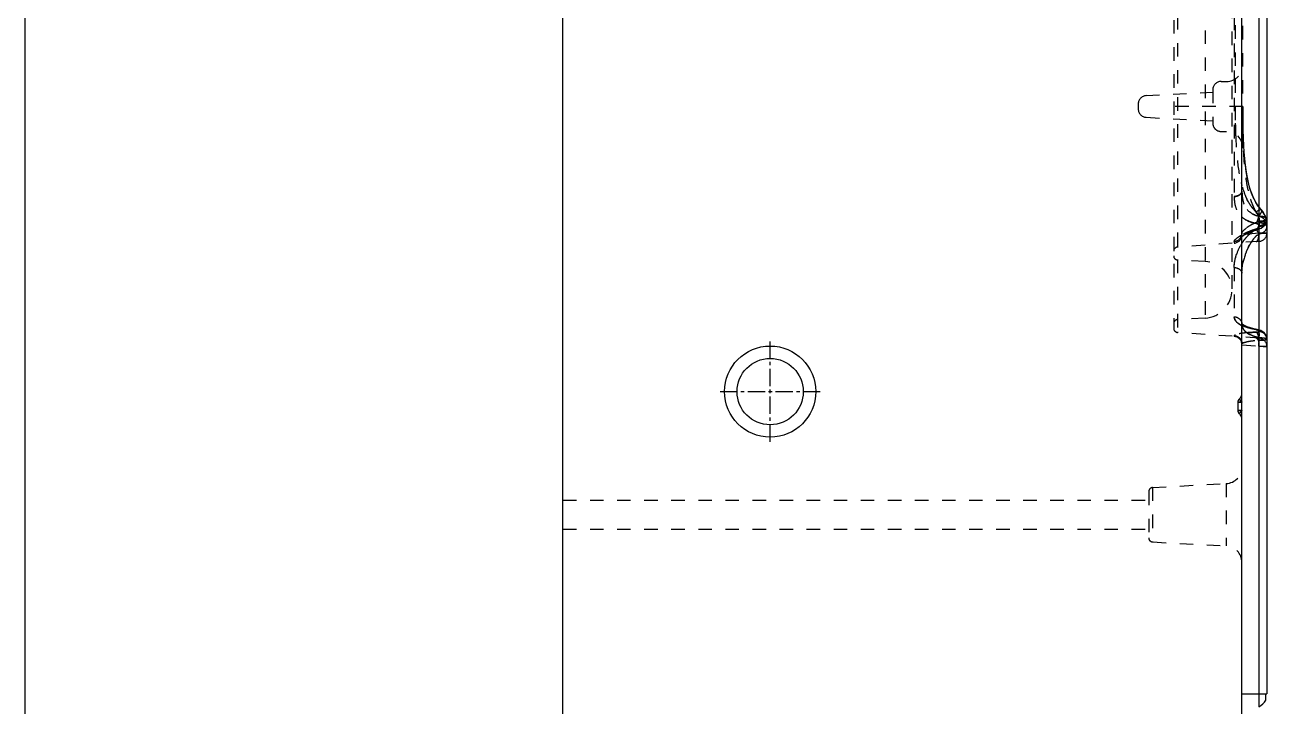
# Model space of a CAD drawing. Header units: millimetres. Extents: x 4797 to 6967, y -10922 to -3169.
# Drawn here: x 5246.5 to 5399.2, y -6529.6 to -6447.4 of the extents above; entities that cross this region are included whole.
import ezdxf

# ---------------------------------------------------------------- set-up
doc = ezdxf.new("R2010")
doc.units = ezdxf.units.MM
doc.header["$LTSCALE"] = 16.335
doc.linetypes.add('CENTER', pattern=[0.6, 0.375, -0.075, 0.075, -0.075])
doc.linetypes.add('HIDDEN', pattern=[0.2, 0.1, -0.1])
doc.layers.get('0').update_dxf_attribs({"linetype": 'CONTINUOUS'})
doc.layers.add('DEFAULT_2', color=8, linetype='HIDDEN')

msp = doc.modelspace()

# ---------------------------------------------------------------- linework, layer by layer
at = {"color": 7, "linetype": 'Continuous'}
for p, q in [((5311.392, -6643.588), (5311.392, -6263.588)), ((5393.327, -6544.42), (5393.327, -6263.588)), ((5395.358, -6382.781), (5395.357, -6529.595)), ((5396.342, -6384.331), (5396.342, -6528.046)), ((5393.327, -6528.046), (5396.342, -6528.046)), ((5396.192, -6528.791), (5396.192, -6528.046))]:
    msp.add_line(p, q, dxfattribs=at)
at = {"color": 1, "linetype": 'CENTER', "ltscale": 0.342088}
for p, q in [((5336.392, -6497.638), (5336.392, -6485.538)), ((5330.342, -6491.588), (5342.442, -6491.588))]:
    msp.add_line(p, q, dxfattribs=at)
msp.add_lwpolyline([(6012.85, -6716.432), (5246.512, -6716.432), (5246.512, -6191.938), (6012.85, -6191.938)], close=True)
at = {"color": 7, "linetype": 'Continuous'}
for radius in [5.5, 4]:
    msp.add_circle((5336.392, -6491.588), radius, dxfattribs=at)
msp.add_arc((5394.734, -6528.112), 1.608, 292.81477, 335.05534, dxfattribs=at)
at = {"layer": 'DEFAULT_2', "color": 8, "linetype": 'HIDDEN'}
for p, q in [((5385.554, -6403.802), (5385.553, -6484.455)), ((5385.086, -6404.303), (5385.086, -6483.953)), ((5388.883, -6405.541), (5388.883, -6482.715)), ((5392.121, -6408.953), (5392.121, -6479.303)), ((5392.392, -6420.202), (5392.392, -6468.054)), ((5392.505, -6431.063), (5392.505, -6457.193)), ((5393.44, -6462.178), (5393.44, -6430.616)), ((5390.81, -6454.178), (5391.44, -6454.178)), ((5381.757, -6455.887), (5389.803, -6455.465)), ((5389.81, -6455.178), (5389.81, -6459.208)), ((5380.81, -6456.886), (5380.81, -6457.5)), ((5393.44, -6457.193), (5385.086, -6457.193)), ((5393.445, -6458.361), (5393.44, -6457.344)), ((5381.757, -6458.499), (5389.803, -6458.921)), ((5393.458, -6459.28), (5393.445, -6458.314)), ((5390.81, -6460.208), (5391.44, -6460.208)), ((5393.478, -6460.173), (5393.458, -6459.28)), ((5393.508, -6461.045), (5393.478, -6460.164)), ((5393.548, -6461.897), (5393.508, -6461.045)), ((5393.601, -6462.72), (5393.548, -6461.897)), ((5393.667, -6463.516), (5393.597, -6462.677)), ((5393.749, -6464.285), (5393.661, -6463.449)), ((5395.281, -6469.208), (5395.005, -6468.787)), ((5395.361, -6469.313), (5395.027, -6468.825)), ((5395.597, -6469.585), (5395.281, -6469.208)), ((5395.669, -6469.658), (5395.361, -6469.313)), ((5395.669, -6469.658), (5395.597, -6469.585)), ((5395.407, -6470.969), (5395.407, -6471.195)), ((5395.669, -6469.658), (5395.67, -6469.658)), ((5395.851, -6469.865), (5395.67, -6469.658)), ((5395.739, -6469.73), (5395.67, -6469.659)), ((5396.151, -6470.417), (5395.739, -6469.73)), ((5396.194, -6470.539), (5395.851, -6469.865)), ((5396.112, -6471.478), (5396.33, -6470.941)), ((5396.137, -6471.441), (5396.335, -6470.91)), ((5396.332, -6471.226), (5396.151, -6470.417)), ((5396.338, -6471.311), (5396.194, -6470.539)), ((5396.33, -6470.941), (5396.342, -6470.783)), ((5396.335, -6470.91), (5396.342, -6470.782)), ((5395.358, -6472.486), (5393.327, -6472.671)), ((5393.521, -6472.733), (5393.923, -6472.524)), ((5393.538, -6472.723), (5393.937, -6472.518)), ((5393.923, -6472.524), (5394.469, -6472.293)), ((5394.469, -6472.293), (5395.231, -6472.047)), ((5395.231, -6472.046), (5395.707, -6471.845)), ((5395.231, -6472.047), (5395.232, -6472.046)), ((5395.232, -6472.046), (5395.658, -6471.874)), ((5395.358, -6472.486), (5396.342, -6472.46)), ((5395.876, -6472.472), (5395.358, -6472.486)), ((5395.407, -6471.595), (5395.407, -6471.669)), ((5395.658, -6471.874), (5396.112, -6471.478)), ((5395.707, -6471.845), (5396.137, -6471.441)), ((5396.342, -6472.46), (5395.876, -6472.472)), ((5396.342, -6471.46), (5396.332, -6471.226)), ((5396.342, -6471.462), (5396.338, -6471.311)), ((5395.407, -6473.463), (5385.554, -6474.152)), ((5392.392, -6473.469), (5392.392, -6473.651)), ((5393.261, -6472.898), (5393.521, -6472.733)), ((5388.883, -6475.891), (5385.562, -6475.717)), ((5392.392, -6476.618), (5392.392, -6482.556)), ((5388.883, -6482.715), (5385.562, -6482.889)), ((5395.407, -6485.144), (5385.553, -6484.455)), ((5392.392, -6484.834), (5392.392, -6484.933)), ((5393.312, -6483.404), (5393.314, -6483.406)), ((5393.313, -6483.405), (5393.313, -6483.406)), ((5393.313, -6483.406), (5393.327, -6483.471)), ((5393.369, -6483.465), (5393.327, -6483.42)), ((5393.36, -6483.456), (5393.327, -6483.42)), ((5393.441, -6483.521), (5393.36, -6483.456)), ((5393.914, -6483.764), (5393.446, -6483.524)), ((5394.744, -6484.015), (5393.946, -6483.774)), ((5394.851, -6484.039), (5393.971, -6483.786)), ((5395.153, -6484.101), (5394.744, -6484.015)), ((5395.153, -6484.101), (5394.851, -6484.039)), ((5395.038, -6484.122), (5395.153, -6484.101)), ((5395.153, -6484.101), (5395.154, -6484.101)), ((5395.585, -6484.224), (5395.154, -6484.101)), ((5395.624, -6484.24), (5395.154, -6484.101)), ((5395.407, -6484.29), (5395.407, -6484.322)), ((5396.013, -6484.495), (5395.599, -6484.233)), ((5396.291, -6484.939), (5396.022, -6484.51)), ((5393.327, -6485.935), (5395.358, -6486.12)), ((5396.342, -6486.146), (5395.358, -6486.12)), ((5395.358, -6486.12), (5395.875, -6486.134)), ((5395.875, -6486.134), (5396.221, -6486.143)), ((5396.221, -6486.143), (5396.338, -6486.146)), ((5396.342, -6485.241), (5396.294, -6484.954)), ((5396.342, -6485.241), (5396.342, -6485.262)), ((5392.825, -6492.871), (5392.825, -6493.876)), ((5392.825, -6492.871), (5393.351, -6492.871)), ((5392.825, -6493.876), (5393.325, -6493.876)), ((5382.547, -6503.147), (5391.422, -6502.682)), ((5382.547, -6503.147), (5382.547, -6509.729)), ((5391.422, -6502.682), (5391.422, -6510.194)), ((5311.392, -6504.688), (5382.071, -6504.688)), ((5382.071, -6503.65), (5382.071, -6509.226)), ((5311.392, -6508.188), (5382.071, -6508.188)), ((5382.547, -6509.729), (5391.422, -6510.194))]:
    msp.add_line(p, q, dxfattribs=at)
for points in [[(5394.765, -6468.332), (5394.553, -6467.841), (5394.367, -6467.319), (5394.205, -6466.767), (5394.063, -6466.181), (5393.938, -6465.556), (5393.83, -6464.891), (5393.738, -6464.188)], [(5394.118, -6466.422), (5393.972, -6465.737), (5393.85, -6465.025), (5393.749, -6464.285)], [(5395.027, -6468.825), (5394.743, -6468.286), (5394.5, -6467.701), (5394.293, -6467.078), (5394.118, -6466.422)], [(5393.327, -6472.479), (5393.233, -6472.872), (5393.166, -6472.971)], [(5393.327, -6472.479), (5393.326, -6472.53), (5393.23, -6472.875), (5393.166, -6472.972)], [(5393.166, -6472.971), (5393.16, -6472.979), (5393.261, -6472.898)], [(5393.971, -6483.786), (5393.46, -6483.534), (5393.369, -6483.465)], [(5396.342, -6485.262), (5396.298, -6484.962), (5396.038, -6484.521), (5395.624, -6484.24)]]:
    msp.add_lwpolyline(points, dxfattribs=at)
for centre, radius, start, end in [((5391.44, -6452.178), 2, 269.99989, 359.9986), ((5390.81, -6455.178), 1, 89.99989, 179.99989), ((5381.81, -6456.886), 1, 92.99989, 179.99989), ((5500.329, -6457.232), 107.824, 179.97918, 181.05507), ((5545.197, -6457.225), 151.784, 179.98797, 180.74608), ((5381.81, -6457.5), 1, 179.99989, 266.99989), ((5390.81, -6459.208), 1, 179.99989, 269.99989), ((5391.44, -6462.208), 2, 0.00118, 89.99989), ((5468.126, -6457.862), 75.615, 181.02713, 182.38604), ((5501.413, -6457.839), 107.996, 180.72282, 181.67639), ((5405.973, -6463.181), 13.144, 193.93274, 195.6792), ((5397.492, -6477.121), 6.41, 109.44558, 114.15244), ((5392.847, -6470.061), 2.538, 343.71624, 348.3618), ((5393.17, -6470.126), 2.209, 348.32378, 352.06831), ((5395.036, -6475.751), 5.33, 83.93546, 86.54287), ((5393.575, -6470.971), 1.832, 0.0485, 7.32574), ((5395.158, -6474.602), 4.175, 81.76373, 83.93383), ((5395.642, -6470.707), 0.7, 354.0664, 359.94023), ((5392.322, -6472.671), 1.005, 273.99989, 359.99989), ((5397.675, -6476.406), 5.131, 133.21606, 140.12041), ((5397.421, -6480.385), 8.73, 105.84341, 113.19051), ((5397.369, -6476.088), 4.69, 131.30437, 133.16395), ((5396.803, -6475.392), 3.792, 124.27722, 125.56513), ((5396.749, -6475.313), 3.697, 122.16431, 124.28061), ((5396.654, -6475.159), 3.516, 117.35991, 122.18522), ((5393.321, -6473.367), 2.172, 35.90133, 37.77254), ((5392.811, -6473.737), 2.801, 24.64379, 28.96044), ((5392.961, -6472.627), 2.401, 354.1166, 3.36054), ((5393.843, -6471.197), 1.564, 352.55339, 0.05329), ((5395.341, -6473.033), 1.839, 76.27095, 87.95197), ((5395.337, -6472.46), 1.005, 273.99989, 359.99989), ((5395.677, -6471.697), 0.665, 341.01269, 359.94439), ((5385.589, -6474.653), 0.502, 93.99989, 179.99989), ((5398.416, -6476.98), 6.07, 146.99147, 161.28414), ((5392.321, -6472.475), 1.005, 330.53271, 338.47314), ((5398.357, -6476.938), 5.997, 146.22271, 147.02324), ((5398.088, -6476.752), 5.671, 140.1135, 146.26808), ((5399.995, -6477.128), 6.603, 151.71499, 155.51678), ((5399.527, -6476.878), 6.072, 148.8852, 151.69673), ((5399.204, -6476.683), 5.695, 146.22804, 148.88682), ((5398.82, -6476.427), 5.234, 145.38379, 146.21427), ((5398.484, -6476.194), 4.825, 143.474, 145.39744), ((5398.073, -6475.889), 4.313, 141.0561, 143.47983), ((5385.589, -6475.215), 0.502, 179.99989, 266.99989), ((5388.704, -6479.303), 3.417, 272.99989, 86.99989), ((5385.589, -6483.391), 0.502, 92.99989, 179.99989), ((5385.589, -6483.953), 0.502, 179.99989, 265.99989), ((5394.252, -6491.073), 6.581, 99.97418, 101.03341), ((5394.508, -6492.538), 8.068, 98.61488, 99.96674), ((5394.673, -6480.749), 3.171, 240.66763, 244.33099), ((5392.568, -6483.473), 0.759, 0.04137, 5.08329), ((5395.301, -6485.301), 1.045, 22.80646, 30.63606), ((5392.322, -6485.935), 1.005, 359.99989, 85.99989), ((5393.061, -6485.423), 2.294, 8.56758, 11.50171), ((5392.881, -6485.453), 2.477, 1.21874, 8.64789), ((5392.96, -6485.98), 2.401, 356.63917, 5.88148), ((5395.337, -6486.146), 1.005, 359.99989, 85.99989), ((5395.541, -6479.865), 5.529, 273.25046, 274.49899), ((5393.327, -6492.871), 0.502, 131.8102, 179.99989), ((5392.322, -6491.747), 1.005, 311.8102, 359.99989), ((5393.327, -6493.876), 0.502, 179.99989, 228.18957), ((5392.322, -6494.999), 1.005, 359.99989, 48.18957), ((5390.475, -6491.859), 3.472, 316.48158, 317.57139), ((5391.317, -6500.674), 2.01, 272.99989, 359.99989), ((5382.574, -6503.649), 0.502, 92.99989, 179.99989), ((5382.573, -6509.227), 0.502, 179.99989, 266.99989), ((5391.317, -6512.202), 2.01, 359.99989, 86.99989)]:
    msp.add_arc(centre, radius, start, end, dxfattribs=at)
for points, knots in [([(5392.505, -6457.193), (5392.505, -6458.328), (5392.533, -6460.583), (5392.732, -6463.918), (5393.198, -6466.646), (5394.013, -6468.657), (5394.641, -6469.557), (5395.038, -6469.921)], [0, 0, 0, 0, 0.2569673, 0.5102128, 0.7568379, 0.878146, 1, 1, 1, 1]), ([(5395.358, -6470.378), (5395.007, -6469.954), (5394.525, -6468.936), (5394.063, -6467.346), (5393.784, -6465.697), (5393.553, -6463.456), (5393.437, -6460.616), (5393.411, -6458.337), (5393.414, -6457.193)], [0, 0, 0, 0, 0.1223652, 0.2448755, 0.3685534, 0.4933996, 0.7456584, 1, 1, 1, 1]), ([(5392.392, -6468.054), (5392.379, -6468.431), (5392.461, -6469.165), (5392.89, -6470.209), (5393.814, -6470.978), (5394.603, -6471.231), (5395.038, -6471.298)], [0, 0, 0, 0, 0.2450933, 0.4740398, 0.7143808, 1, 1, 1, 1]), ([(5392.392, -6468.054), (5392.511, -6468.048), (5392.745, -6468.005), (5393.122, -6467.849), (5393.327, -6467.569), (5393.327, -6467.393)], [0, 0, 0, 0, 0.2903686, 0.5719672, 1, 1, 1, 1]), ([(5393.327, -6467.393), (5393.327, -6467.569), (5393.122, -6467.849), (5392.745, -6468.005), (5392.511, -6468.048), (5392.392, -6468.054)], [0, 0, 0, 0, 0.4280315, 0.7096309, 1, 1, 1, 1]), ([(5394.601, -6469.443), (5394.443, -6469.244), (5393.881, -6468.408), (5393.521, -6467.454), (5393.318, -6466.733)], [0, 0, 0, 0, 0.2533546, 1, 1, 1, 1]), ([(5395.358, -6470.43), (5395.021, -6470.359), (5394.388, -6470.11), (5393.689, -6469.377), (5393.368, -6468.42), (5393.327, -6467.745), (5393.327, -6467.393)], [0, 0, 0, 0, 0.2586057, 0.4948756, 0.735867, 1, 1, 1, 1]), ([(5393.327, -6467.393), (5393.327, -6467.673), (5393.355, -6468.214), (5393.536, -6468.987), (5393.921, -6469.656), (5394.312, -6469.983), (5394.528, -6470.112)], [0, 0, 0, 0, 0.2697323, 0.5200691, 0.7579353, 1, 1, 1, 1]), ([(5395.358, -6470.378), (5395.286, -6470.287), (5395.012, -6469.905), (5394.798, -6469.482), (5394.66, -6469.157)], [0, 0, 0, 0, 0.2472916, 1, 1, 1, 1]), ([(5395.038, -6469.921), (5395.163, -6469.82), (5395.327, -6469.689), (5395.616, -6469.606), (5395.669, -6469.658)], [0, 0, 0, 0, 0.6820012, 1, 1, 1, 1]), ([(5395.038, -6469.921), (5395.162, -6469.82), (5395.328, -6469.689), (5395.615, -6469.606), (5395.669, -6469.658)], [0, 0, 0, 0, 0.6814149, 1, 1, 1, 1]), ([(5394.033, -6470.997), (5393.965, -6470.967), (5393.711, -6470.842), (5393.474, -6470.681), (5393.317, -6470.542)], [0, 0, 0, 0, 0.2625911, 1, 1, 1, 1]), ([(5395.358, -6471.077), (5395.072, -6471.177), (5394.561, -6471.398), (5393.931, -6471.783), (5393.544, -6472.106), (5393.369, -6472.335), (5393.327, -6472.436), (5393.327, -6472.479)], [0, 0, 0, 0, 0.3590146, 0.6572558, 0.8757289, 0.9498375, 1, 1, 1, 1]), ([(5394.521, -6471.178), (5394.479, -6471.165), (5394.313, -6471.113), (5394.15, -6471.05), (5394.033, -6470.997)], [0, 0, 0, 0, 0.2573768, 1, 1, 1, 1]), ([(5394.528, -6470.112), (5394.589, -6470.148), (5394.851, -6470.289), (5395.137, -6470.384), (5395.358, -6470.43)], [0, 0, 0, 0, 0.2396279, 1, 1, 1, 1]), ([(5395.038, -6469.921), (5395.173, -6470.048), (5395.348, -6470.403), (5395.407, -6470.778), (5395.407, -6470.969)], [0, 0, 0, 0, 0.4926722, 1, 1, 1, 1]), ([(5395.038, -6471.298), (5395.125, -6471.195), (5395.254, -6470.904), (5395.334, -6470.604), (5395.358, -6470.43)], [0, 0, 0, 0, 0.43523, 1, 1, 1, 1]), ([(5395.038, -6471.298), (5395.05, -6471.283), (5395.103, -6471.213), (5395.145, -6471.134), (5395.173, -6471.072)], [0, 0, 0, 0, 0.221093, 1, 1, 1, 1]), ([(5395.173, -6471.072), (5395.184, -6471.049), (5395.226, -6470.951), (5395.261, -6470.85), (5395.283, -6470.772)], [0, 0, 0, 0, 0.2391644, 1, 1, 1, 1]), ([(5395.231, -6472.046), (5395.355, -6472.011), (5395.427, -6471.711), (5395.416, -6471.394), (5395.381, -6471.181), (5395.357, -6471.077)], [0, 0, 0, 0, 0.3795375, 0.685434, 1, 1, 1, 1]), ([(5395.67, -6469.658), (5395.729, -6469.717), (5395.624, -6470.049), (5395.476, -6470.235), (5395.357, -6470.378)], [0, 0, 0, 0, 0.3107378, 1, 1, 1, 1]), ([(5395.67, -6469.659), (5395.729, -6469.717), (5395.624, -6470.049), (5395.476, -6470.235), (5395.358, -6470.378)], [0, 0, 0, 0, 0.3104291, 1, 1, 1, 1]), ([(5395.358, -6470.378), (5395.633, -6470.477), (5396.089, -6470.746), (5396.341, -6471.244), (5396.342, -6471.46)], [0, 0, 0, 0, 0.5744622, 1, 1, 1, 1]), ([(5395.358, -6470.378), (5395.402, -6470.394), (5395.568, -6470.461), (5395.725, -6470.55), (5395.832, -6470.627)], [0, 0, 0, 0, 0.2644326, 1, 1, 1, 1]), ([(5395.358, -6470.43), (5395.599, -6470.445), (5395.919, -6470.487), (5396.245, -6470.583), (5396.342, -6470.67), (5396.342, -6470.708)], [0, 0, 0, 0, 0.6891715, 0.8923494, 1, 1, 1, 1]), ([(5395.358, -6471.077), (5395.599, -6471.052), (5395.921, -6471.003), (5396.243, -6470.899), (5396.342, -6470.815), (5396.342, -6470.777)], [0, 0, 0, 0, 0.6896435, 0.8936446, 1, 1, 1, 1]), ([(5396.342, -6470.708), (5396.342, -6470.929), (5396.121, -6471.401), (5395.647, -6471.58), (5395.407, -6471.595)], [0, 0, 0, 0, 0.4791999, 1, 1, 1, 1]), ([(5395.407, -6471.669), (5395.636, -6471.655), (5396.107, -6471.485), (5396.34, -6471.014), (5396.342, -6470.783)], [0, 0, 0, 0, 0.4980705, 1, 1, 1, 1]), ([(5395.407, -6470.969), (5395.535, -6470.974), (5395.777, -6471.007), (5396.123, -6471.12), (5396.342, -6471.329), (5396.342, -6471.464)], [0, 0, 0, 0, 0.343178, 0.6398174, 1, 1, 1, 1]), ([(5395.407, -6471.595), (5395.585, -6471.584), (5395.938, -6471.477), (5396.193, -6471.2), (5396.266, -6471.041)], [0, 0, 0, 0, 0.5052052, 1, 1, 1, 1]), ([(5396.216, -6470.586), (5396.189, -6470.573), (5396.04, -6470.517), (5395.883, -6470.489), (5395.756, -6470.47)], [0, 0, 0, 0, 0.1935066, 1, 1, 1, 1]), ([(5396.271, -6471.098), (5396.223, -6471.205), (5396.088, -6471.405), (5395.885, -6471.533), (5395.778, -6471.579)], [0, 0, 0, 0, 0.5009181, 1, 1, 1, 1]), ([(5396.275, -6470.866), (5396.254, -6470.88), (5396.126, -6470.945), (5395.986, -6470.977), (5395.872, -6471.001)], [0, 0, 0, 0, 0.181272, 1, 1, 1, 1]), ([(5396.342, -6470.708), (5396.342, -6470.699), (5396.332, -6470.656), (5396.293, -6470.628), (5396.264, -6470.611)], [0, 0, 0, 0, 0.1964242, 1, 1, 1, 1]), ([(5396.342, -6470.777), (5396.342, -6470.785), (5396.334, -6470.823), (5396.301, -6470.849), (5396.275, -6470.866)], [0, 0, 0, 0, 0.1991478, 1, 1, 1, 1]), ([(5392.392, -6473.469), (5392.391, -6473.417), (5392.466, -6473.29), (5392.756, -6473.015), (5393.063, -6472.825), (5393.298, -6472.694)], [0, 0, 0, 0, 0.1276397, 0.3364376, 1, 1, 1, 1]), ([(5395.038, -6471.987), (5394.664, -6472.093), (5394, -6472.329), (5393.18, -6472.743), (5392.676, -6473.08), (5392.447, -6473.317), (5392.392, -6473.425), (5392.392, -6473.469)], [0, 0, 0, 0, 0.376749, 0.6792355, 0.8899997, 0.9570578, 1, 1, 1, 1]), ([(5392.392, -6476.618), (5392.392, -6475.769), (5392.787, -6474.437), (5393.818, -6472.92), (5394.587, -6472.269), (5395.038, -6472.036)], [0, 0, 0, 0, 0.4642046, 0.7226504, 1, 1, 1, 1]), ([(5392.392, -6473.469), (5392.647, -6473.451), (5393.141, -6473.216), (5393.327, -6472.711), (5393.327, -6472.479)], [0, 0, 0, 0, 0.5236928, 1, 1, 1, 1]), ([(5393.256, -6472.843), (5393.268, -6472.813), (5393.308, -6472.695), (5393.327, -6472.57), (5393.327, -6472.479)], [0, 0, 0, 0, 0.2640027, 1, 1, 1, 1]), ([(5393.327, -6472.479), (5393.327, -6472.438), (5393.366, -6472.34), (5393.531, -6472.12), (5393.713, -6471.966), (5393.853, -6471.86)], [0, 0, 0, 0, 0.1477651, 0.3641811, 1, 1, 1, 1]), ([(5393.327, -6477.32), (5393.327, -6476.46), (5393.604, -6475.136), (5394.383, -6473.549), (5394.984, -6472.831), (5395.358, -6472.569)], [0, 0, 0, 0, 0.4861503, 0.7422171, 1, 1, 1, 1]), ([(5395.407, -6471.195), (5395.407, -6471.282), (5395.386, -6471.587), (5395.239, -6471.932), (5395.038, -6472.036)], [0, 0, 0, 0, 0.2767521, 1, 1, 1, 1]), ([(5395.038, -6471.298), (5395.09, -6471.307), (5395.243, -6471.347), (5395.407, -6471.484), (5395.407, -6471.595)], [0, 0, 0, 0, 0.3226194, 1, 1, 1, 1]), ([(5395.23, -6471.363), (5395.216, -6471.355), (5395.155, -6471.326), (5395.089, -6471.307), (5395.038, -6471.298)], [0, 0, 0, 0, 0.2323687, 1, 1, 1, 1]), ([(5395.038, -6472.036), (5395.089, -6472.01), (5395.289, -6471.851), (5395.369, -6471.589), (5395.394, -6471.399)], [0, 0, 0, 0, 0.2326191, 1, 1, 1, 1]), ([(5395.407, -6471.669), (5395.407, -6471.702), (5395.351, -6471.87), (5395.169, -6471.949), (5395.038, -6471.987)], [0, 0, 0, 0, 0.1931307, 1, 1, 1, 1]), ([(5395.038, -6471.987), (5395.073, -6471.977), (5395.191, -6471.936), (5395.305, -6471.867), (5395.359, -6471.796)], [0, 0, 0, 0, 0.2918094, 1, 1, 1, 1]), ([(5395.038, -6471.987), (5395.053, -6471.999), (5395.108, -6472.038), (5395.184, -6472.06), (5395.231, -6472.046)], [0, 0, 0, 0, 0.2823075, 1, 1, 1, 1]), ([(5395.038, -6471.987), (5395.053, -6471.999), (5395.108, -6472.038), (5395.184, -6472.06), (5395.231, -6472.046)], [0, 0, 0, 0, 0.2823146, 1, 1, 1, 1]), ([(5395.038, -6472.036), (5395.135, -6472.161), (5395.245, -6472.338), (5395.337, -6472.524), (5395.358, -6472.569)], [0, 0, 0, 0, 0.7598609, 1, 1, 1, 1]), ([(5395.038, -6473.488), (5395.091, -6473.485), (5395.211, -6473.39), (5395.309, -6473.16), (5395.36, -6472.843), (5395.365, -6472.607), (5395.358, -6472.486)], [0, 0, 0, 0, 0.1431015, 0.3663719, 0.6714752, 1, 1, 1, 1]), ([(5395.08, -6472.093), (5395.096, -6472.115), (5395.161, -6472.208), (5395.22, -6472.305), (5395.262, -6472.381)], [0, 0, 0, 0, 0.2357356, 1, 1, 1, 1]), ([(5395.407, -6471.595), (5395.407, -6471.573), (5395.387, -6471.472), (5395.299, -6471.399), (5395.23, -6471.363)], [0, 0, 0, 0, 0.2185339, 1, 1, 1, 1]), ([(5395.232, -6472.046), (5395.309, -6472.024), (5395.393, -6471.869), (5395.418, -6471.659), (5395.419, -6471.52), (5395.414, -6471.446)], [0, 0, 0, 0, 0.3711218, 0.6623595, 1, 1, 1, 1]), ([(5395.358, -6472.569), (5395.504, -6472.54), (5395.769, -6472.458), (5396.094, -6472.255), (5396.297, -6471.993), (5396.342, -6471.792), (5396.342, -6471.697)], [0, 0, 0, 0, 0.3164294, 0.5799411, 0.8001123, 1, 1, 1, 1]), ([(5395.358, -6472.569), (5395.403, -6472.56), (5395.569, -6472.521), (5395.731, -6472.461), (5395.841, -6472.403)], [0, 0, 0, 0, 0.2676355, 1, 1, 1, 1]), ([(5395.407, -6471.195), (5395.525, -6471.199), (5395.756, -6471.233), (5396.104, -6471.337), (5396.342, -6471.552), (5396.342, -6471.697)], [0, 0, 0, 0, 0.3155411, 0.6114749, 1, 1, 1, 1]), ([(5395.778, -6471.579), (5395.747, -6471.593), (5395.628, -6471.638), (5395.501, -6471.663), (5395.407, -6471.669)], [0, 0, 0, 0, 0.261741, 1, 1, 1, 1]), ([(5396.081, -6471.359), (5396.059, -6471.347), (5395.962, -6471.299), (5395.858, -6471.266), (5395.778, -6471.246)], [0, 0, 0, 0, 0.2326264, 1, 1, 1, 1]), ([(5395.841, -6472.403), (5395.88, -6472.383), (5396.015, -6472.304), (5396.136, -6472.197), (5396.203, -6472.106)], [0, 0, 0, 0, 0.2751467, 1, 1, 1, 1]), ([(5396.342, -6471.697), (5396.342, -6471.673), (5396.321, -6471.556), (5396.234, -6471.463), (5396.159, -6471.409)], [0, 0, 0, 0, 0.2099471, 1, 1, 1, 1]), ([(5395.038, -6473.488), (5395.124, -6473.482), (5395.302, -6473.255), (5395.333, -6473.025), (5395.349, -6472.873)], [0, 0, 0, 0, 0.3595162, 1, 1, 1, 1]), ([(5392.392, -6476.618), (5392.392, -6476.487), (5392.417, -6475.949), (5392.537, -6475.418), (5392.667, -6475.032)], [0, 0, 0, 0, 0.2431661, 1, 1, 1, 1]), ([(5393.986, -6474.391), (5393.878, -6474.628), (5393.511, -6475.563), (5393.327, -6476.575), (5393.327, -6477.32)], [0, 0, 0, 0, 0.258564, 1, 1, 1, 1]), ([(5392.392, -6476.618), (5392.511, -6476.624), (5392.746, -6476.67), (5393.13, -6476.841), (5393.327, -6477.136), (5393.327, -6477.32)], [0, 0, 0, 0, 0.2841861, 0.5624604, 1, 1, 1, 1]), ([(5392.392, -6482.556), (5392.64, -6482.571), (5393.121, -6482.77), (5393.327, -6483.251), (5393.327, -6483.472)], [0, 0, 0, 0, 0.5294561, 1, 1, 1, 1]), ([(5392.392, -6482.556), (5392.392, -6482.734), (5392.556, -6483.143), (5393.152, -6483.569), (5394.002, -6483.902), (5394.669, -6484.054), (5395.038, -6484.122)], [0, 0, 0, 0, 0.1637672, 0.3742549, 0.6551103, 1, 1, 1, 1]), ([(5393.12, -6483.513), (5392.915, -6483.398), (5392.562, -6483.154), (5392.392, -6482.737), (5392.392, -6482.556)], [0, 0, 0, 0, 0.5639692, 1, 1, 1, 1]), ([(5395.038, -6484.423), (5394.681, -6484.43), (5394.042, -6484.463), (5393.297, -6484.554), (5392.838, -6484.642), (5392.603, -6484.706), (5392.467, -6484.756), (5392.392, -6484.809), (5392.392, -6484.834)], [0, 0, 0, 0, 0.3952339, 0.709639, 0.8277854, 0.9161792, 0.9729238, 1, 1, 1, 1]), ([(5392.392, -6484.834), (5392.392, -6484.812), (5392.455, -6484.762), (5392.513, -6484.74), (5392.555, -6484.725)], [0, 0, 0, 0, 0.3294971, 1, 1, 1, 1]), ([(5392.392, -6484.834), (5392.637, -6484.851), (5393.131, -6485.079), (5393.327, -6485.588), (5393.327, -6485.832)], [0, 0, 0, 0, 0.5006172, 1, 1, 1, 1]), ([(5392.392, -6484.834), (5392.426, -6484.836), (5392.569, -6484.855), (5392.706, -6484.904), (5392.802, -6484.956)], [0, 0, 0, 0, 0.2386845, 1, 1, 1, 1]), ([(5393.961, -6483.862), (5393.9, -6483.843), (5393.676, -6483.77), (5393.456, -6483.682), (5393.3, -6483.607)], [0, 0, 0, 0, 0.2667503, 1, 1, 1, 1]), ([(5393.327, -6483.472), (5393.327, -6483.65), (5393.431, -6484.035), (5393.877, -6484.503), (5394.545, -6484.855), (5395.069, -6485.017), (5395.358, -6485.088)], [0, 0, 0, 0, 0.1921564, 0.4096415, 0.678566, 1, 1, 1, 1]), ([(5393.896, -6484.471), (5393.728, -6484.345), (5393.439, -6484.056), (5393.327, -6483.656), (5393.327, -6483.472)], [0, 0, 0, 0, 0.5332551, 1, 1, 1, 1]), ([(5394.538, -6484.825), (5394.478, -6484.799), (5394.254, -6484.7), (5394.04, -6484.578), (5393.896, -6484.471)], [0, 0, 0, 0, 0.2686964, 1, 1, 1, 1]), ([(5393.957, -6484.482), (5394.041, -6484.474), (5394.401, -6484.445), (5394.761, -6484.429), (5395.038, -6484.423)], [0, 0, 0, 0, 0.2339223, 1, 1, 1, 1]), ([(5395.038, -6484.122), (5394.942, -6484.104), (5394.58, -6484.033), (5394.22, -6483.944), (5393.961, -6483.862)], [0, 0, 0, 0, 0.2633955, 1, 1, 1, 1]), ([(5395.358, -6485.088), (5395.284, -6485.07), (5395.007, -6484.998), (5394.734, -6484.906), (5394.538, -6484.825)], [0, 0, 0, 0, 0.2629737, 1, 1, 1, 1]), ([(5395.038, -6484.122), (5395.129, -6484.138), (5395.25, -6484.17), (5395.372, -6484.232), (5395.407, -6484.272), (5395.407, -6484.29)], [0, 0, 0, 0, 0.6630662, 0.8746575, 1, 1, 1, 1]), ([(5395.407, -6484.322), (5395.407, -6484.364), (5395.234, -6484.416), (5395.127, -6484.421), (5395.038, -6484.423)], [0, 0, 0, 0, 0.3170387, 1, 1, 1, 1]), ([(5395.038, -6484.423), (5395.073, -6484.422), (5395.181, -6484.416), (5395.294, -6484.404), (5395.362, -6484.371)], [0, 0, 0, 0, 0.3166547, 1, 1, 1, 1]), ([(5395.038, -6484.423), (5395.089, -6484.454), (5395.182, -6484.573), (5395.317, -6484.897), (5395.353, -6485.193), (5395.358, -6485.401)], [0, 0, 0, 0, 0.1697311, 0.4097436, 1, 1, 1, 1]), ([(5395.153, -6484.106), (5395.277, -6484.134), (5395.383, -6484.421), (5395.391, -6484.75), (5395.376, -6484.976), (5395.358, -6485.088)], [0, 0, 0, 0, 0.3654894, 0.6747666, 1, 1, 1, 1]), ([(5395.153, -6484.106), (5395.277, -6484.134), (5395.383, -6484.421), (5395.391, -6484.75), (5395.375, -6484.976), (5395.358, -6485.088)], [0, 0, 0, 0, 0.3654642, 0.6747466, 1, 1, 1, 1]), ([(5395.362, -6484.371), (5395.368, -6484.368), (5395.388, -6484.358), (5395.407, -6484.337), (5395.407, -6484.322)], [0, 0, 0, 0, 0.3272351, 1, 1, 1, 1]), ([(5396.342, -6485.262), (5396.342, -6485.016), (5396.133, -6484.515), (5395.644, -6484.306), (5395.407, -6484.29)], [0, 0, 0, 0, 0.5089148, 1, 1, 1, 1]), ([(5395.407, -6484.29), (5395.464, -6484.294), (5395.703, -6484.332), (5395.932, -6484.454), (5396.062, -6484.587)], [0, 0, 0, 0, 0.2349635, 1, 1, 1, 1]), ([(5395.407, -6484.322), (5395.651, -6484.339), (5396.141, -6484.555), (5396.342, -6485.056), (5396.342, -6485.295)], [0, 0, 0, 0, 0.505081, 1, 1, 1, 1]), ([(5392.802, -6484.956), (5392.904, -6485.011), (5393.092, -6485.154), (5393.212, -6485.358), (5393.254, -6485.466)], [0, 0, 0, 0, 0.5006897, 1, 1, 1, 1]), ([(5393.254, -6485.466), (5393.266, -6485.496), (5393.307, -6485.614), (5393.327, -6485.74), (5393.327, -6485.832)], [0, 0, 0, 0, 0.260064, 1, 1, 1, 1]), ([(5393.327, -6485.832), (5393.327, -6485.81), (5393.378, -6485.755), (5393.559, -6485.664), (5393.957, -6485.551), (5394.585, -6485.447), (5395.081, -6485.409), (5395.358, -6485.401)], [0, 0, 0, 0, 0.0323769, 0.0913427, 0.2962572, 0.6076964, 1, 1, 1, 1]), ([(5393.472, -6485.71), (5393.434, -6485.727), (5393.378, -6485.755), (5393.327, -6485.809), (5393.327, -6485.832)], [0, 0, 0, 0, 0.6461945, 1, 1, 1, 1]), ([(5395.038, -6485.118), (5395.091, -6485.122), (5395.211, -6485.216), (5395.309, -6485.446), (5395.36, -6485.763), (5395.365, -6485.999), (5395.358, -6486.12)], [0, 0, 0, 0, 0.1431027, 0.3663726, 0.6714771, 1, 1, 1, 1]), ([(5395.176, -6485.202), (5395.187, -6485.215), (5395.234, -6485.279), (5395.266, -6485.352), (5395.285, -6485.41)], [0, 0, 0, 0, 0.2155853, 1, 1, 1, 1]), ([(5396.342, -6485.262), (5396.342, -6485.252), (5396.316, -6485.23), (5396.229, -6485.198), (5396.036, -6485.158), (5395.732, -6485.119), (5395.492, -6485.098), (5395.358, -6485.088)], [0, 0, 0, 0, 0.0283074, 0.0840797, 0.2869023, 0.6009768, 1, 1, 1, 1]), ([(5396.342, -6485.295), (5396.342, -6485.304), (5396.316, -6485.324), (5396.229, -6485.349), (5396.035, -6485.376), (5395.731, -6485.394), (5395.492, -6485.399), (5395.358, -6485.401)], [0, 0, 0, 0, 0.0271935, 0.081808, 0.2835969, 0.5985713, 1, 1, 1, 1]), ([(5395.358, -6485.401), (5395.402, -6485.4), (5395.568, -6485.398), (5395.734, -6485.393), (5395.854, -6485.386)], [0, 0, 0, 0, 0.2709982, 1, 1, 1, 1]), ([(5395.975, -6485.378), (5395.999, -6485.376), (5396.08, -6485.369), (5396.161, -6485.359), (5396.217, -6485.349)], [0, 0, 0, 0, 0.2938517, 1, 1, 1, 1]), ([(5396.342, -6485.295), (5396.342, -6485.266), (5396.336, -6485.146), (5396.305, -6485.028), (5396.271, -6484.943)], [0, 0, 0, 0, 0.2390386, 1, 1, 1, 1]), ([(5392.992, -6492.496), (5392.997, -6492.492), (5393.018, -6492.522), (5393.053, -6492.543), (5393.11, -6492.609), (5393.153, -6492.652), (5393.178, -6492.678)], [0, 0, 0, 0, 0.0707946, 0.2708755, 0.5878387, 1, 1, 1, 1]), ([(5392.992, -6492.496), (5392.996, -6492.5), (5393.053, -6492.561), (5393.108, -6492.623), (5393.159, -6492.681)], [0, 0, 0, 0, 0.0686033, 1, 1, 1, 1]), ([(5393.353, -6492.871), (5393.312, -6492.82), (5393.228, -6492.731), (5393.129, -6492.626), (5393.064, -6492.56), (5393.029, -6492.522), (5393.008, -6492.511), (5392.995, -6492.494), (5392.993, -6492.497)], [0, 0, 0, 0, 0.3784584, 0.70365, 0.8285858, 0.9216182, 0.979462, 1, 1, 1, 1]), ([(5393.327, -6492.871), (5393.285, -6492.823), (5393.174, -6492.697), (5393.063, -6492.572), (5392.993, -6492.497)], [0, 0, 0, 0, 0.3819769, 1, 1, 1, 1]), ([(5393.351, -6492.871), (5393.284, -6492.871), (5393.161, -6492.869), (5393.016, -6492.866), (5392.92, -6492.869), (5392.869, -6492.865), (5392.837, -6492.876), (5392.825, -6492.871)], [0, 0, 0, 0, 0.3781006, 0.703921, 0.8293399, 0.9226063, 1, 1, 1, 1]), ([(5393.325, -6492.871), (5393.261, -6492.871), (5393.094, -6492.868), (5392.928, -6492.867), (5392.825, -6492.871)], [0, 0, 0, 0, 0.3821974, 1, 1, 1, 1]), ([(5392.895, -6493.878), (5392.878, -6493.878), (5392.855, -6493.881), (5392.83, -6493.873), (5392.825, -6493.876)], [0, 0, 0, 0, 0.7432419, 1, 1, 1, 1]), ([(5392.891, -6493.878), (5392.881, -6493.878), (5392.859, -6493.877), (5392.837, -6493.876), (5392.825, -6493.876)], [0, 0, 0, 0, 0.4304533, 1, 1, 1, 1]), ([(5393.325, -6493.876), (5393.281, -6493.876), (5393.137, -6493.877), (5392.992, -6493.88), (5392.891, -6493.878)], [0, 0, 0, 0, 0.2979753, 1, 1, 1, 1]), ([(5393.351, -6493.876), (5393.306, -6493.876), (5393.154, -6493.877), (5393.002, -6493.88), (5392.895, -6493.878)], [0, 0, 0, 0, 0.2946171, 1, 1, 1, 1]), ([(5392.992, -6494.25), (5393.001, -6494.24), (5393.115, -6494.118), (5393.224, -6493.991), (5393.327, -6493.875)], [0, 0, 0, 0, 0.076344, 1, 1, 1, 1]), ([(5392.992, -6494.25), (5392.995, -6494.252), (5393.008, -6494.236), (5393.029, -6494.224), (5393.064, -6494.186), (5393.129, -6494.121), (5393.228, -6494.015), (5393.312, -6493.926), (5393.353, -6493.876)], [0, 0, 0, 0, 0.0205352, 0.0783889, 0.1714387, 0.2963943, 0.6216017, 1, 1, 1, 1]), ([(5393.159, -6492.681), (5393.172, -6492.696), (5393.228, -6492.759), (5393.284, -6492.823), (5393.327, -6492.871)], [0, 0, 0, 0, 0.2354748, 1, 1, 1, 1]), ([(5393.178, -6492.678), (5393.192, -6492.693), (5393.252, -6492.756), (5393.311, -6492.819), (5393.353, -6492.871)], [0, 0, 0, 0, 0.2368322, 1, 1, 1, 1]), ([(5393.046, -6494.205), (5393.034, -6494.217), (5393.018, -6494.223), (5392.997, -6494.253), (5392.993, -6494.249)], [0, 0, 0, 0, 0.7385668, 1, 1, 1, 1])]:
    msp.add_open_spline(points, degree=3, knots=knots, dxfattribs=at)
for points in [[(5394.66, -6469.157), (5394.552, -6468.902), (5394.457, -6468.641), (5394.373, -6468.376)], [(5395.038, -6469.921), (5394.881, -6469.773), (5394.735, -6469.612), (5394.601, -6469.443)], [(5395.138, -6470.036), (5395.108, -6469.995), (5395.075, -6469.956), (5395.038, -6469.921)], [(5395.224, -6470.177), (5395.198, -6470.128), (5395.17, -6470.081), (5395.138, -6470.036)], [(5395.296, -6470.341), (5395.275, -6470.285), (5395.251, -6470.23), (5395.224, -6470.177)], [(5395.392, -6470.737), (5395.375, -6470.603), (5395.343, -6470.469), (5395.296, -6470.341)], [(5395.414, -6471.446), (5395.406, -6471.322), (5395.386, -6471.198), (5395.358, -6471.077)], [(5395.407, -6470.969), (5395.528, -6470.974), (5395.65, -6470.988), (5395.767, -6471.016)], [(5396.264, -6470.611), (5396.249, -6470.601), (5396.233, -6470.593), (5396.216, -6470.586)], [(5396.266, -6471.041), (5396.303, -6470.959), (5396.329, -6470.869), (5396.338, -6470.779)], [(5396.342, -6470.782), (5396.341, -6470.89), (5396.314, -6470.999), (5396.271, -6471.098)], [(5394.274, -6472.564), (5394.377, -6472.473), (5394.485, -6472.387), (5394.597, -6472.307)], [(5395.038, -6471.298), (5394.864, -6471.267), (5394.691, -6471.228), (5394.521, -6471.178)], [(5395.358, -6472.569), (5395.117, -6472.738), (5394.904, -6472.949), (5394.719, -6473.178)], [(5395.359, -6471.796), (5395.387, -6471.76), (5395.407, -6471.714), (5395.407, -6471.669)], [(5396.159, -6471.409), (5396.134, -6471.39), (5396.108, -6471.374), (5396.081, -6471.359)], [(5396.203, -6472.106), (5396.247, -6472.047), (5396.282, -6471.982), (5396.306, -6471.913)], [(5396.227, -6471.233), (5396.244, -6471.249), (5396.26, -6471.267), (5396.275, -6471.285)], [(5396.275, -6471.285), (5396.314, -6471.335), (5396.342, -6471.4), (5396.342, -6471.464)], [(5395.148, -6484.146), (5395.112, -6484.136), (5395.075, -6484.128), (5395.038, -6484.122)], [(5395.229, -6484.17), (5395.202, -6484.161), (5395.175, -6484.153), (5395.148, -6484.146)], [(5395.613, -6484.359), (5395.546, -6484.34), (5395.477, -6484.327), (5395.407, -6484.322)], [(5396.062, -6484.587), (5396.115, -6484.641), (5396.161, -6484.703), (5396.2, -6484.768)], [(5396.264, -6484.896), (5396.31, -6485.004), (5396.339, -6485.123), (5396.342, -6485.241)]]:
    msp.add_open_spline(points, degree=3, dxfattribs=at)

doc.saveas('drawing.dxf')
